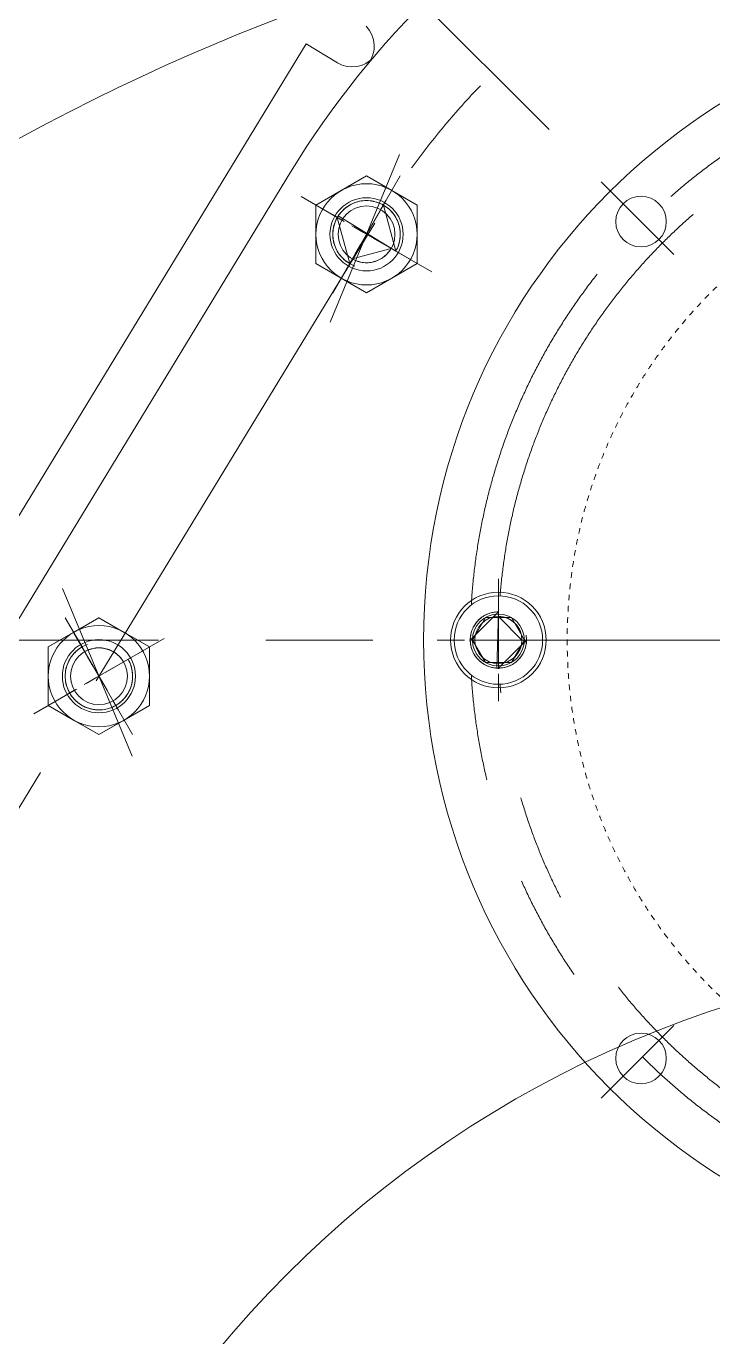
# Model space of a CAD drawing. Header units: millimetres. Extents: x 2 to 671028, y -1 to 511258.
# Drawn here: x 98548 to 101648, y 97864 to 103782 of the extents above; entities that cross this region are included whole.
import ezdxf

# ---------------------------------------------------------------- set-up
doc = ezdxf.new("R2010")
doc.units = ezdxf.units.MM
doc.header["$LTSCALE"] = 25.4
doc.set_wipeout_variables(frame=1)
for name, pattern in [('ACAD_ISO02W100', [15, 12, -3]), ('CENTER', [50.8, 31.75, -6.35, 6.35, -6.35]), ('点画线', [18, 12, -2, 2, -2]), ('虚线', [2, 1, -1])]:
    doc.linetypes.add(name, pattern=pattern)
for name, color, linetype, lineweight in [('CAXA1', 5, 'CENTER', 5), ('EB0', 7, 'Continuous', 5), ('中心线层', 5, 'CENTER', 5), ('细实线层', 7, 'Continuous', 5), ('虚线层', 6, 'ACAD_ISO02W100', 5)]:
    doc.layers.add(name, color=color, linetype=linetype, lineweight=lineweight)

msp = doc.modelspace()

# ---------------------------------------------------------------- linework, layer by layer
at = {"color": 7, "lineweight": 5}
for p, q in [((99812.14, 103703.05), (97368.73, 99689.28)), ((99812.14, 103703.05), (99954.23, 103616.56)), ((99741.87, 103123.59), (96921.49, 98490.58)), ((100084.66, 103106.22), (99856.06, 102974.23)), ((99970.36, 103040.23), (100084.66, 103106.22)), ((100084.66, 103106.22), (100084.66, 103106.22)), ((100084.66, 103106.22), (100198.96, 103040.23)), ((100313.26, 102974.23), (100084.66, 103106.22)), ((99856.06, 102974.23), (99970.36, 103040.23)), ((99970.36, 103040.23), (99970.36, 103040.23)), ((100198.96, 103040.23), (100313.26, 102974.23)), ((99856.06, 102842.25), (99856.06, 102974.23)), ((99856.06, 102974.23), (99856.06, 102974.23)), ((99856.06, 102974.23), (99856.06, 102710.27)), ((100008.46, 102974.23), (100001.66, 102970.07)), ((100015.47, 102978.04), (100008.46, 102974.23)), ((100008.46, 102710.27), (100160.86, 102974.23)), ((100022.67, 102981.48), (100015.47, 102978.04)), ((100030.05, 102984.53), (100022.67, 102981.48)), ((100037.57, 102987.19), (100030.05, 102984.53)), ((100045.22, 102989.46), (100037.57, 102987.19)), ((100052.98, 102991.32), (100045.22, 102989.46)), ((100060.82, 102992.78), (100052.98, 102991.32)), ((100068.73, 102993.82), (100060.82, 102992.78)), ((100076.69, 102994.44), (100068.73, 102993.82)), ((100084.66, 102994.65), (100076.69, 102994.44)), ((100092.64, 102994.44), (100084.66, 102994.65)), ((100100.59, 102993.82), (100092.64, 102994.44)), ((100108.5, 102992.78), (100100.59, 102993.82)), ((100116.35, 102991.32), (100108.5, 102992.78)), ((100124.11, 102989.46), (100116.35, 102991.32)), ((100131.76, 102987.19), (100124.11, 102989.46)), ((100139.28, 102984.53), (100131.76, 102987.19)), ((100146.65, 102981.48), (100139.28, 102984.53)), ((100153.85, 102978.04), (100146.65, 102981.48)), ((100160.86, 102974.23), (100153.85, 102978.04)), ((100167.66, 102970.07), (100160.86, 102974.23)), ((100160.86, 102974.23), (100216.64, 102766.05)), ((100313.26, 102974.23), (100313.26, 102974.23)), ((100313.26, 102974.23), (100313.26, 102842.25)), ((100313.26, 102710.27), (100313.26, 102974.23)), ((99952.68, 102918.45), (99948.87, 102911.44)), ((100008.46, 102710.27), (99952.68, 102918.45)), ((99961.37, 102931.83), (99956.85, 102925.26)), ((99956.85, 102925.26), (100216.64, 102766.05)), ((99966.22, 102938.16), (99961.37, 102931.83)), ((99971.41, 102944.23), (99966.22, 102938.16)), ((99976.9, 102950.02), (99971.41, 102944.23)), ((99982.69, 102955.51), (99976.9, 102950.02)), ((99988.75, 102960.69), (99982.69, 102955.51)), ((99995.08, 102965.55), (99988.75, 102960.69)), ((100001.66, 102970.07), (99995.08, 102965.55)), ((100174.24, 102965.55), (100167.66, 102970.07)), ((100180.57, 102960.69), (100174.24, 102965.55)), ((100186.64, 102955.51), (100180.57, 102960.69)), ((100192.42, 102950.02), (100186.64, 102955.51)), ((100197.92, 102944.23), (100192.42, 102950.02)), ((100203.1, 102938.16), (100197.92, 102944.23)), ((100207.96, 102931.83), (100203.1, 102938.16)), ((100212.47, 102925.26), (100207.96, 102931.83)), ((100216.64, 102918.45), (100212.47, 102925.26)), ((100220.45, 102911.44), (100216.64, 102918.45)), ((99933.1, 102858.18), (99932.47, 102850.23)), ((99934.14, 102866.09), (99933.1, 102858.18)), ((99935.59, 102873.94), (99934.14, 102866.09)), ((99937.45, 102881.7), (99935.59, 102873.94)), ((99939.72, 102889.35), (99937.45, 102881.7)), ((99942.38, 102896.87), (99939.72, 102889.35)), ((99945.44, 102904.24), (99942.38, 102896.87)), ((99948.87, 102911.44), (99945.44, 102904.24)), ((100223.89, 102904.24), (100220.45, 102911.44)), ((100226.94, 102896.87), (100223.89, 102904.24)), ((100229.6, 102889.35), (100226.94, 102896.87)), ((100231.87, 102881.7), (100229.6, 102889.35)), ((100233.73, 102873.94), (100231.87, 102881.7)), ((100235.19, 102866.09), (100233.73, 102873.94)), ((100236.23, 102858.18), (100235.19, 102866.09)), ((100236.85, 102850.23), (100236.23, 102858.18)), ((99856.06, 102710.27), (99856.06, 102842.25)), ((99856.06, 102842.25), (99856.06, 102842.25)), ((99932.47, 102850.23), (99932.26, 102842.25)), ((99932.26, 102842.25), (99932.47, 102834.28)), ((99932.47, 102834.28), (99933.1, 102826.32)), ((99933.1, 102826.32), (99934.14, 102818.41)), ((99934.14, 102818.41), (99935.59, 102810.57)), ((99935.59, 102810.57), (99937.45, 102802.81)), ((99937.45, 102802.81), (99939.72, 102795.16)), ((99939.72, 102795.16), (99942.38, 102787.64)), ((100226.94, 102787.64), (100229.6, 102795.16)), ((100229.6, 102795.16), (100231.87, 102802.81)), ((100231.87, 102802.81), (100233.73, 102810.57)), ((100233.73, 102810.57), (100235.19, 102818.41)), ((100235.19, 102818.41), (100236.23, 102826.32)), ((100236.23, 102826.32), (100236.85, 102834.28)), ((100237.06, 102842.25), (100236.85, 102850.23)), ((100236.85, 102834.28), (100237.06, 102842.25)), ((100313.26, 102842.25), (100313.26, 102842.25)), ((100313.26, 102842.25), (100313.26, 102710.27)), ((99942.38, 102787.64), (99945.44, 102780.27)), ((99945.44, 102780.27), (99948.87, 102773.06)), ((99948.87, 102773.06), (99952.68, 102766.05)), ((99952.68, 102766.05), (99956.85, 102759.25)), ((99956.85, 102759.25), (99961.37, 102752.67)), ((99961.37, 102752.67), (99966.22, 102746.34)), ((99966.22, 102746.34), (99971.41, 102740.28)), ((99971.41, 102740.28), (99976.9, 102734.49)), ((99976.9, 102734.49), (99982.69, 102729)), ((100195.81, 102778.08), (100020.49, 102731.11)), ((100195.81, 102778.08), (100020.49, 102731.11)), ((100148.83, 102731.11), (100154.56, 102734.62)), ((100154.56, 102734.62), (100160.1, 102738.42)), ((100160.1, 102738.42), (100165.43, 102742.51)), ((100165.43, 102742.51), (100170.54, 102746.88)), ((100170.54, 102746.88), (100175.41, 102751.5)), ((100175.41, 102751.5), (100180.04, 102756.38)), ((100180.04, 102756.38), (100184.4, 102761.48)), ((100184.4, 102761.48), (100188.49, 102766.82)), ((100188.49, 102766.82), (100192.3, 102772.35)), ((100192.3, 102772.35), (100195.81, 102778.08)), ((100216.64, 102766.05), (100195.81, 102778.08)), ((100216.64, 102766.05), (100220.45, 102773.06)), ((100220.45, 102773.06), (100223.89, 102780.27)), ((100223.89, 102780.27), (100226.94, 102787.64)), ((99970.36, 102644.28), (99856.06, 102710.27)), ((99856.06, 102710.27), (99856.06, 102710.27)), ((99856.06, 102710.27), (100084.66, 102578.29)), ((99982.69, 102729), (99988.75, 102723.82)), ((99988.75, 102723.82), (99995.08, 102718.96)), ((99995.08, 102718.96), (100001.66, 102714.44)), ((100001.66, 102714.44), (100008.46, 102710.27)), ((100020.49, 102731.11), (100008.46, 102710.27)), ((100020.49, 102731.11), (100026.4, 102727.9)), ((100026.4, 102727.9), (100032.46, 102725.01)), ((100032.46, 102725.01), (100038.67, 102722.44)), ((100038.67, 102722.44), (100045, 102720.19)), ((100045, 102720.19), (100051.44, 102718.28)), ((100051.44, 102718.28), (100057.98, 102716.72)), ((100057.98, 102716.72), (100064.58, 102715.49)), ((100064.58, 102715.49), (100071.25, 102714.61)), ((100071.25, 102714.61), (100077.94, 102714.09)), ((100077.94, 102714.09), (100084.66, 102713.91)), ((100084.66, 102713.91), (100091.38, 102714.09)), ((100084.66, 102578.29), (100313.26, 102710.27)), ((100091.38, 102714.09), (100098.08, 102714.61)), ((100098.08, 102714.61), (100104.74, 102715.49)), ((100104.74, 102715.49), (100111.35, 102716.72)), ((100111.35, 102716.72), (100117.88, 102718.28)), ((100117.88, 102718.28), (100124.32, 102720.19)), ((100124.32, 102720.19), (100130.65, 102722.44)), ((100130.65, 102722.44), (100136.86, 102725.01)), ((100136.86, 102725.01), (100142.93, 102727.9)), ((100142.93, 102727.9), (100148.83, 102731.11)), ((100313.26, 102710.27), (100198.96, 102644.28)), ((100313.26, 102710.27), (100313.26, 102710.27)), ((100084.66, 102578.29), (99970.36, 102644.28)), ((99970.36, 102644.28), (99970.36, 102644.28)), ((100198.96, 102644.28), (100084.66, 102578.29)), ((100198.96, 102644.28), (100198.96, 102644.28)), ((100084.66, 102578.29), (100084.66, 102578.29)), ((98647.61, 100978.95), (98876.21, 101110.93)), ((98876.21, 101110.93), (98761.91, 101044.94)), ((98990.51, 101044.94), (98876.21, 101110.93)), ((98876.21, 101110.93), (98876.21, 101110.93)), ((98876.21, 101110.93), (99104.81, 100978.95)), ((98761.91, 101044.94), (98647.61, 100978.95)), ((98761.91, 101044.94), (98761.91, 101044.94)), ((99104.81, 100978.95), (98990.51, 101044.94)), ((98990.51, 101044.94), (98990.51, 101044.94)), ((98647.61, 100978.95), (98647.61, 100978.95)), ((98647.61, 100978.95), (98647.61, 100846.97)), ((98647.61, 100714.99), (98647.61, 100978.95)), ((98774.23, 100960.23), (98768.45, 100954.73)), ((98780.3, 100965.41), (98774.23, 100960.23)), ((98786.63, 100970.26), (98780.3, 100965.41)), ((98793.21, 100974.78), (98786.63, 100970.26)), ((98800.01, 100978.95), (98793.21, 100974.78)), ((98812.04, 100958.12), (98800.01, 100978.95)), ((98800.01, 100978.95), (98800.01, 100978.95)), ((98817.94, 100961.32), (98812.04, 100958.12)), ((98824.01, 100964.21), (98817.94, 100961.32)), ((98830.22, 100966.79), (98824.01, 100964.21)), ((98836.55, 100969.03), (98830.22, 100966.79)), ((98842.99, 100970.94), (98836.55, 100969.03)), ((98849.53, 100972.51), (98842.99, 100970.94)), ((98856.13, 100973.73), (98849.53, 100972.51)), ((98862.79, 100974.61), (98856.13, 100973.73)), ((98869.49, 100975.13), (98862.79, 100974.61)), ((98876.21, 100975.31), (98869.49, 100975.13)), ((98882.93, 100975.13), (98876.21, 100975.31)), ((98889.63, 100974.61), (98882.93, 100975.13)), ((98896.29, 100973.73), (98889.63, 100974.61)), ((98902.89, 100972.51), (98896.29, 100973.73)), ((98909.43, 100970.94), (98902.89, 100972.51)), ((98915.87, 100969.03), (98909.43, 100970.94)), ((98922.2, 100966.79), (98915.87, 100969.03)), ((98928.41, 100964.21), (98922.2, 100966.79)), ((98934.48, 100961.32), (98928.41, 100964.21)), ((98940.38, 100958.12), (98934.48, 100961.32)), ((99104.81, 100846.97), (99104.81, 100978.95)), ((99104.81, 100978.95), (99104.81, 100978.95)), ((99104.81, 100978.95), (99104.81, 100714.99)), ((98733.93, 100901.59), (98731.27, 100894.06)), ((98736.99, 100908.96), (98733.93, 100901.59)), ((98740.42, 100916.16), (98736.99, 100908.96)), ((98744.23, 100923.17), (98740.42, 100916.16)), ((98748.4, 100929.97), (98744.23, 100923.17)), ((98752.92, 100936.55), (98748.4, 100929.97)), ((98757.77, 100942.88), (98752.92, 100936.55)), ((98762.95, 100948.95), (98757.77, 100942.88)), ((98768.45, 100954.73), (98762.95, 100948.95)), ((98812.04, 100958.12), (98812.04, 100958.12)), ((98946.11, 100954.61), (98940.38, 100958.12)), ((98951.65, 100950.8), (98946.11, 100954.61)), ((98956.98, 100946.71), (98951.65, 100950.8)), ((98962.09, 100942.35), (98956.98, 100946.71)), ((98966.96, 100937.72), (98962.09, 100942.35)), ((98971.59, 100932.85), (98966.96, 100937.72)), ((98975.95, 100927.74), (98971.59, 100932.85)), ((98980.04, 100922.41), (98975.95, 100927.74)), ((98983.85, 100916.87), (98980.04, 100922.41)), ((98987.36, 100911.14), (98983.85, 100916.87)), ((99008.19, 100923.17), (98987.36, 100911.14)), ((98987.36, 100911.14), (98987.36, 100911.14)), ((99012, 100916.16), (99008.19, 100923.17)), ((99008.19, 100923.17), (99008.19, 100923.17)), ((99015.43, 100908.96), (99012, 100916.16)), ((99018.49, 100901.59), (99015.43, 100908.96)), ((99021.15, 100894.06), (99018.49, 100901.59)), ((98647.61, 100846.97), (98647.61, 100846.97)), ((98647.61, 100846.97), (98647.61, 100714.99)), ((98724.02, 100854.95), (98723.81, 100846.97)), ((98723.81, 100846.97), (98724.02, 100838.99)), ((98724.64, 100862.9), (98724.02, 100854.95)), ((98725.69, 100870.81), (98724.64, 100862.9)), ((98727.14, 100878.66), (98725.69, 100870.81)), ((98729, 100886.41), (98727.14, 100878.66)), ((98731.27, 100894.06), (98729, 100886.41)), ((99023.42, 100886.41), (99021.15, 100894.06)), ((99025.28, 100878.66), (99023.42, 100886.41)), ((99026.73, 100870.81), (99025.28, 100878.66)), ((99027.78, 100862.9), (99026.73, 100870.81)), ((99028.4, 100854.95), (99027.78, 100862.9)), ((99028.61, 100846.97), (99028.4, 100854.95)), ((99028.4, 100838.99), (99028.61, 100846.97)), ((99104.81, 100714.99), (99104.81, 100846.97)), ((99104.81, 100846.97), (99104.81, 100846.97)), ((98724.02, 100838.99), (98724.64, 100831.04)), ((98724.64, 100831.04), (98725.69, 100823.13)), ((98725.69, 100823.13), (98727.14, 100815.28)), ((98727.14, 100815.28), (98729, 100807.53)), ((98729, 100807.53), (98731.27, 100799.88)), ((98731.27, 100799.88), (98733.93, 100792.35)), ((98733.93, 100792.35), (98736.99, 100784.98)), ((98736.99, 100784.98), (98740.42, 100777.78)), ((99012, 100777.78), (99015.43, 100784.98)), ((99015.43, 100784.98), (99018.49, 100792.35)), ((99018.49, 100792.35), (99021.15, 100799.88)), ((99021.15, 100799.88), (99023.42, 100807.53)), ((99023.42, 100807.53), (99025.28, 100815.28)), ((99025.28, 100815.28), (99026.73, 100823.13)), ((99026.73, 100823.13), (99027.78, 100831.04)), ((99027.78, 100831.04), (99028.4, 100838.99)), ((98740.42, 100777.78), (98744.23, 100770.77)), ((98744.23, 100770.77), (98744.23, 100770.77)), ((98744.23, 100770.77), (98748.4, 100763.97)), ((98748.4, 100763.97), (98752.92, 100757.39)), ((98752.92, 100757.39), (98757.77, 100751.06)), ((98757.77, 100751.06), (98762.95, 100744.99)), ((98762.95, 100744.99), (98768.45, 100739.21)), ((98768.45, 100739.21), (98774.23, 100733.71)), ((98774.23, 100733.71), (98780.3, 100728.53)), ((98780.3, 100728.53), (98786.63, 100723.68)), ((98786.63, 100723.68), (98793.21, 100719.16)), ((98959.21, 100719.16), (98965.79, 100723.68)), ((98965.79, 100723.68), (98972.12, 100728.53)), ((98972.12, 100728.53), (98978.19, 100733.71)), ((98978.19, 100733.71), (98983.97, 100739.21)), ((98983.97, 100739.21), (98989.47, 100744.99)), ((98989.47, 100744.99), (98994.65, 100751.06)), ((98994.65, 100751.06), (98999.5, 100757.39)), ((98999.5, 100757.39), (99004.02, 100763.97)), ((99004.02, 100763.97), (99008.19, 100770.77)), ((99008.19, 100770.77), (99012, 100777.78)), ((98647.61, 100714.99), (98647.61, 100714.99)), ((98647.61, 100714.99), (98761.91, 100649)), ((98876.21, 100583.01), (98647.61, 100714.99)), ((98793.21, 100719.16), (98800.01, 100714.99)), ((98800.01, 100714.99), (98807.02, 100711.18)), ((98807.02, 100711.18), (98814.22, 100707.75)), ((98814.22, 100707.75), (98821.59, 100704.69)), ((98821.59, 100704.69), (98829.12, 100702.03)), ((98829.12, 100702.03), (98836.77, 100699.76)), ((98836.77, 100699.76), (98844.52, 100697.9)), ((98844.52, 100697.9), (98852.37, 100696.45)), ((98852.37, 100696.45), (98860.28, 100695.4)), ((98860.28, 100695.4), (98868.23, 100694.78)), ((98868.23, 100694.78), (98876.21, 100694.57)), ((99104.81, 100714.99), (98876.21, 100583.01)), ((98876.21, 100694.57), (98884.19, 100694.78)), ((98884.19, 100694.78), (98892.14, 100695.4)), ((98892.14, 100695.4), (98900.05, 100696.45)), ((98900.05, 100696.45), (98907.9, 100697.9)), ((98907.9, 100697.9), (98915.65, 100699.76)), ((98915.65, 100699.76), (98923.3, 100702.03)), ((98923.3, 100702.03), (98930.83, 100704.69)), ((98930.83, 100704.69), (98938.2, 100707.75)), ((98938.2, 100707.75), (98945.4, 100711.18)), ((98945.4, 100711.18), (98952.41, 100714.99)), ((98952.41, 100714.99), (98959.21, 100719.16)), ((98990.51, 100649), (99104.81, 100714.99)), ((99104.81, 100714.99), (99104.81, 100714.99)), ((98761.91, 100649), (98761.91, 100649)), ((98761.91, 100649), (98876.21, 100583.01)), ((98876.21, 100583.01), (98990.51, 100649)), ((98876.21, 100583.01), (98876.21, 100583.01))]:
    msp.add_line(p, q, dxfattribs=at)
for centre, radius in [((100084.66, 102842.25), 228.6), ((100084.66, 102842.25), 165.1), ((101324.02, 102899.59), 114.3), ((100084.66, 102842.25), 128.34), ((98876.21, 100846.97), 228.6), ((98876.21, 100846.97), 165.1), ((98876.21, 100846.97), 128.34), ((103213.35, 94659.48), 4931.97), ((101324.02, 99121.15), 114.3)]:
    msp.add_circle(centre, radius, dxfattribs=at)
for centre, radius, start, end in [((103213.23, 101010.37), 4064, 31.333258, 148.668768), ((99992.61, 103692.17), 127, 320.215915, 44.999997), ((100020.26, 103725.04), 127, 238.668758, 319.628741), ((103213.35, 94660.37), 7366, 148.668749, 31.333257)]:
    msp.add_arc(centre, radius, start, end, dxfattribs=at)
at = {"layer": 'CAXA1', "linetype": 'CENTER', "lineweight": 5, "ltscale": 3}
for p, q in [((100908.64, 103314.96), (100092.06, 104131.54)), ((99920.58, 102446.11), (100234.2, 103203.28)), ((101472.61, 102751), (101144.41, 103079.19)), ((100121.5, 102892.46), (97301.14, 98259.39)), ((98712.12, 101243.11), (99025.75, 100485.94)), ((101099.07, 101010.37), (100514.87, 101010.37)), ((101099.07, 101010.37), (100514.87, 101010.37)), ((101472.61, 99269.74), (101144.41, 98941.55))]:
    msp.add_line(p, q, dxfattribs=at)
for radius in [14351, 2667, 2540]:
    msp.add_circle((103219.97, 101010.37), radius, dxfattribs=at)
for centre, radius, start, end in [((103213.2, 101010.4), 3619.5, 29.016883, 150.357285), ((103213.35, 94660.37), 6921.5, 148.669255, 31.33338)]:
    msp.add_arc(centre, radius, start, end, dxfattribs=at)
at = {"layer": '中心线层', "color": 7, "linetype": '点画线', "lineweight": 5}
for p, q in [((100237.06, 103106.22), (99932.26, 102578.29)), ((99970.36, 102644.28), (100198.96, 103040.23)), ((100379.25, 102672.17), (99790.07, 103012.33)), ((100282.63, 102727.95), (99886.69, 102956.55)), ((99028.61, 100583.01), (98723.81, 101110.93)), ((98761.91, 101044.94), (98990.51, 100649)), ((99170.8, 101017.05), (98581.62, 100676.89)), ((99074.18, 100961.27), (98678.24, 100732.67))]:
    msp.add_line(p, q, dxfattribs=at)
at = {"layer": '细实线层', "color": 7, "lineweight": 5}
for centre, start, end in [((100084.66, 102842.25), 330, 250), ((98876.21, 100846.97), 110, 30)]:
    msp.add_arc(centre, 152.4, start, end, dxfattribs=at)
at = {"layer": '虚线层', "color": 7, "linetype": '虚线', "lineweight": 5}
msp.add_circle((103213.23, 101010.37), 2222.5, dxfattribs=at)

# ---------------------------------------------------------------- next in the draw order: wipeouts: each hides what was drawn before it
at = {"color": 7, "lineweight": 5}
msp.add_wipeout([(100679.97, 101210.14), (100669.51, 101209.87), (100659.09, 101209.05), (100648.72, 101207.68), (100638.43, 101205.77), (100628.26, 101203.33), (100618.24, 101200.36), (100608.38, 101196.87), (100598.71, 101192.87), (100589.27, 101188.37), (100580.08, 101183.38), (100571.16, 101177.91), (100562.55, 101171.99), (100554.25, 101165.62), (100546.29, 101158.83), (100538.71, 101151.63), (100531.51, 101144.04), (100524.72, 101136.09), (100518.35, 101127.79), (100512.43, 101119.17), (100506.96, 101110.25), (100501.97, 101101.06), (100497.47, 101091.62), (100493.47, 101081.96), (100489.97, 101072.1), (100487, 101062.07), (100484.56, 101051.9), (100482.66, 101041.62), (100481.29, 101031.25), (100480.47, 101020.82), (100480.2, 101010.37), (100879.74, 101010.37), (100879.46, 101020.82), (100878.64, 101031.25), (100877.28, 101041.62), (100875.37, 101051.9), (100872.93, 101062.07), (100869.96, 101072.1), (100866.47, 101081.96), (100862.47, 101091.62), (100857.96, 101101.06), (100852.97, 101110.25), (100847.51, 101119.17), (100841.59, 101127.79), (100835.22, 101136.09), (100828.43, 101144.04), (100821.23, 101151.63), (100813.64, 101158.83), (100805.69, 101165.62), (100797.39, 101171.99), (100788.77, 101177.91), (100779.85, 101183.38), (100770.66, 101188.37), (100761.22, 101192.87), (100751.56, 101196.87), (100741.7, 101200.36), (100731.67, 101203.33), (100721.5, 101205.77), (100711.22, 101207.68), (100700.85, 101209.05), (100690.42, 101209.87), (100679.97, 101210.14), (100679.97, 100810.6), (100690.42, 100810.87), (100700.85, 100811.69), (100711.22, 100813.06), (100721.5, 100814.96), (100731.67, 100817.4), (100741.7, 100820.37), (100751.56, 100823.87), (100761.22, 100827.87), (100770.66, 100832.37), (100779.85, 100837.36), (100788.77, 100842.83), (100797.39, 100848.75), (100805.69, 100855.12), (100813.64, 100861.91), (100821.23, 100869.11), (100828.43, 100876.7), (100835.22, 100884.65), (100841.59, 100892.95), (100847.51, 100901.57), (100852.97, 100910.48), (100857.96, 100919.67), (100862.47, 100929.11), (100866.47, 100938.78), (100869.96, 100948.64), (100872.93, 100958.66), (100875.37, 100968.83), (100877.28, 100979.12), (100878.64, 100989.49), (100879.46, 100999.91), (100879.74, 101010.37), (100480.2, 101010.37), (100480.47, 100999.91), (100481.29, 100989.49), (100482.66, 100979.12), (100484.56, 100968.83), (100487, 100958.66), (100489.97, 100948.64), (100493.47, 100938.78), (100497.47, 100929.11), (100501.97, 100919.67), (100506.96, 100910.48), (100512.43, 100901.57), (100518.35, 100892.95), (100524.72, 100884.65), (100531.51, 100876.7), (100538.71, 100869.11), (100546.29, 100861.91), (100554.25, 100855.12), (100562.55, 100848.75), (100571.16, 100842.83), (100580.08, 100837.36), (100589.27, 100832.37), (100598.71, 100827.87), (100608.38, 100823.87), (100618.24, 100820.37), (100628.26, 100817.4), (100638.43, 100814.96), (100648.72, 100813.06), (100659.09, 100811.69), (100669.51, 100810.87)], dxfattribs=at)

# ---------------------------------------------------------------- next in the draw order: linework, layer by layer
for p, q in [((100552.97, 101010.37), (100679.97, 101137.37)), ((100666.69, 101136.67), (100660.1, 101135.8)), ((100673.32, 101137.19), (100666.69, 101136.67)), ((100679.97, 101137.37), (100673.32, 101137.19)), ((100673.32, 100883.54), (100679.97, 101137.37)), ((100679.97, 101137.37), (100679.97, 101116.75)), ((100573.46, 101079.54), (100569.98, 101073.87)), ((100577.22, 101085.02), (100573.46, 101079.54)), ((100581.27, 101090.29), (100577.22, 101085.02)), ((100585.59, 101095.35), (100581.27, 101090.29)), ((100590.17, 101100.17), (100585.59, 101095.35)), ((100594.99, 101104.75), (100590.17, 101100.17)), ((100600.04, 101109.07), (100594.99, 101104.75)), ((100605.32, 101113.11), (100600.04, 101109.07)), ((100610.8, 101116.88), (100605.32, 101113.11)), ((100616.47, 101120.35), (100610.8, 101116.88)), ((100622.31, 101123.53), (100616.47, 101120.35)), ((100628.31, 101126.39), (100622.31, 101123.53)), ((100634.45, 101128.93), (100628.31, 101126.39)), ((100640.72, 101131.15), (100634.45, 101128.93)), ((100647.1, 101133.04), (100640.72, 101131.15)), ((100653.56, 101134.59), (100647.1, 101133.04)), ((100660.1, 101135.8), (100653.56, 101134.59)), ((100679.97, 101116.75), (100786.35, 101010.37)), ((100685.54, 101116.6), (100679.97, 101116.75)), ((100679.97, 101116.75), (100786.35, 101010.37)), ((100691.09, 101116.16), (100685.54, 101116.6)), ((100696.61, 101115.44), (100691.09, 101116.16)), ((100702.08, 101114.42), (100696.61, 101115.44)), ((100707.5, 101113.12), (100702.08, 101114.42)), ((100712.84, 101111.54), (100707.5, 101113.12)), ((100718.09, 101109.68), (100712.84, 101111.54)), ((100723.24, 101107.55), (100718.09, 101109.68)), ((100728.26, 101105.15), (100723.24, 101107.55)), ((100733.16, 101102.49), (100728.26, 101105.15)), ((100737.91, 101099.58), (100733.16, 101102.49)), ((100742.49, 101096.43), (100737.91, 101099.58)), ((100746.91, 101093.04), (100742.49, 101096.43)), ((100751.15, 101089.42), (100746.91, 101093.04)), ((100755.19, 101085.59), (100751.15, 101089.42)), ((100759.02, 101081.55), (100755.19, 101085.59)), ((100762.64, 101077.31), (100759.02, 101081.55)), ((100553.66, 101023.64), (100553.14, 101017.02)), ((100554.53, 101030.24), (100553.66, 101023.64)), ((100555.74, 101036.77), (100554.53, 101030.24)), ((100557.3, 101043.24), (100555.74, 101036.77)), ((100559.18, 101049.61), (100557.3, 101043.24)), ((100561.4, 101055.88), (100559.18, 101049.61)), ((100563.95, 101062.02), (100561.4, 101055.88)), ((100566.81, 101068.03), (100563.95, 101062.02)), ((100569.98, 101073.87), (100566.81, 101068.03)), ((100766.03, 101072.9), (100762.64, 101077.31)), ((100769.18, 101068.31), (100766.03, 101072.9)), ((100772.09, 101063.56), (100769.18, 101068.31)), ((100774.75, 101058.66), (100772.09, 101063.56)), ((100777.15, 101053.64), (100774.75, 101058.66)), ((100779.28, 101048.49), (100777.15, 101053.64)), ((100781.14, 101043.24), (100779.28, 101048.49)), ((100782.72, 101037.9), (100781.14, 101043.24)), ((100784.02, 101032.49), (100782.72, 101037.9)), ((100785.04, 101027.01), (100784.02, 101032.49)), ((100785.76, 101021.49), (100785.04, 101027.01)), ((100786.2, 101015.94), (100785.76, 101021.49)), ((100553.14, 101017.02), (100552.97, 101010.37)), ((100806.97, 101010.37), (100552.97, 101010.37)), ((100552.97, 101010.37), (100553.14, 101003.72)), ((100553.14, 101003.72), (100553.66, 100997.09)), ((100553.66, 100997.09), (100554.53, 100990.5)), ((100554.53, 100990.5), (100555.74, 100983.96)), ((100555.74, 100983.96), (100557.3, 100977.5)), ((100557.3, 100977.5), (100559.18, 100971.12)), ((100559.18, 100971.12), (100561.4, 100964.86)), ((100561.4, 100964.86), (100563.95, 100958.71)), ((100806.97, 101010.37), (100679.97, 100883.37)), ((100786.35, 101010.37), (100786.2, 101015.94)), ((100786.35, 101010.37), (100806.97, 101010.37)), ((100795.99, 100958.71), (100798.53, 100964.86)), ((100798.53, 100964.86), (100800.75, 100971.12)), ((100800.75, 100971.12), (100802.64, 100977.5)), ((100802.64, 100977.5), (100804.19, 100983.96)), ((100804.19, 100983.96), (100805.4, 100990.5)), ((100805.4, 100990.5), (100806.27, 100997.09)), ((100806.27, 100997.09), (100806.79, 101003.72)), ((100806.79, 101003.72), (100806.97, 101010.37)), ((100563.95, 100958.71), (100566.81, 100952.71)), ((100566.81, 100952.71), (100569.98, 100946.87)), ((100569.98, 100946.87), (100573.46, 100941.2)), ((100573.46, 100941.2), (100577.22, 100935.72)), ((100577.22, 100935.72), (100581.27, 100930.44)), ((100581.27, 100930.44), (100585.59, 100925.39)), ((100585.59, 100925.39), (100590.17, 100920.57)), ((100590.17, 100920.57), (100594.99, 100915.99)), ((100594.99, 100915.99), (100600.04, 100911.67)), ((100600.04, 100911.67), (100605.32, 100907.62)), ((100605.32, 100907.62), (100610.8, 100903.86)), ((100610.8, 100903.86), (100616.47, 100900.38)), ((100616.47, 100900.38), (100622.31, 100897.21)), ((100737.62, 100897.21), (100743.47, 100900.38)), ((100743.47, 100900.38), (100749.14, 100903.86)), ((100749.14, 100903.86), (100754.62, 100907.62)), ((100754.62, 100907.62), (100759.89, 100911.67)), ((100759.89, 100911.67), (100764.95, 100915.99)), ((100764.95, 100915.99), (100769.77, 100920.57)), ((100769.77, 100920.57), (100774.35, 100925.39)), ((100774.35, 100925.39), (100778.67, 100930.44)), ((100778.67, 100930.44), (100782.71, 100935.72)), ((100782.71, 100935.72), (100786.48, 100941.2)), ((100786.48, 100941.2), (100789.95, 100946.87)), ((100789.95, 100946.87), (100793.13, 100952.71)), ((100793.13, 100952.71), (100795.99, 100958.71)), ((100622.31, 100897.21), (100628.31, 100894.35)), ((100628.31, 100894.35), (100634.45, 100891.8)), ((100634.45, 100891.8), (100640.72, 100889.58)), ((100640.72, 100889.58), (100647.1, 100887.7)), ((100647.1, 100887.7), (100653.56, 100886.14)), ((100653.56, 100886.14), (100660.1, 100884.93)), ((100660.1, 100884.93), (100666.69, 100884.06)), ((100666.69, 100884.06), (100673.32, 100883.54)), ((100679.97, 100883.37), (100686.61, 100883.54)), ((100686.61, 100883.54), (100693.24, 100884.06)), ((100693.24, 100884.06), (100699.83, 100884.93)), ((100699.83, 100884.93), (100706.37, 100886.14)), ((100706.37, 100886.14), (100712.84, 100887.7)), ((100712.84, 100887.7), (100719.21, 100889.58)), ((100719.21, 100889.58), (100725.48, 100891.8)), ((100725.48, 100891.8), (100731.62, 100894.35)), ((100731.62, 100894.35), (100737.62, 100897.21))]:
    msp.add_line(p, q, dxfattribs=at)
for centre, radius in [((103213.35, 94659.48), 9811.04), ((103199.73, 101010.4), 2857.5), ((100679.97, 101010.37), 215.9), ((100679.97, 101010.37), 106.38)]:
    msp.add_circle(centre, radius, dxfattribs=at)
for centre, radius, start, end in [((103219.97, 101010.37), 14795.5, 301.355793, 238.585014), ((103206.5, 101010.37), 13868.4, 303.508424, 236.55604)]:
    msp.add_arc(centre, radius, start, end, dxfattribs=at)
msp.add_open_spline([(113756.06, 111546.46), (112864.76, 112500.68), (110828.57, 114210.56), (107205.9, 115926.71), (103206.46, 116616.51), (99134.75, 116199.62), (95271.92, 114747.14), (91886.62, 112322.04), (89225.21, 109071.49), (87483.93, 105213.15), (86756.39, 100999.07), (87250.69, 96719.95), (88797.38, 92676.33), (91368.61, 89151.74), (94783.64, 86393.33), (98824.37, 84605.58), (103217.92, 83906.81), (107669.52, 84391.84), (111873.72, 86012.49), (115532.96, 88690.99), (118399.43, 92241.38), (120258.47, 96440.21), (120722.94, 99481.24), (120765.24, 101003.64)], degree=3, knots=[0, 0, 0, 0, 6187.6660257, 12450.3554582, 18783.7763803, 25175.5539804, 31622.0656792, 38124.7135948, 44683.2378582, 51298.5509218, 57973.8707278, 64697.0192939, 71462.7486572, 78273.5017955, 85129.2788968, 92030.0801453, 98977.2858434, 105969.7011519, 113006.6229991, 120087.9511857, 127214.4959448, 134386.4928487, 141603.6632662, 141603.6632662, 141603.6632662, 141603.6632662], dxfattribs=at)
at = {"layer": 'CAXA1', "linetype": 'CENTER', "lineweight": 5, "ltscale": 3}
msp.add_line((118500.76, 101010.37), (88122.26, 101010.37), dxfattribs=at)
msp.add_circle((103219.97, 101010.37), 13716, dxfattribs=at)
at = {"layer": 'EB0', "color": 7, "lineweight": 5}
for p, q in [((100562.65, 101010.37), (100621.31, 101111.97)), ((100738.63, 101111.97), (100621.31, 101111.97)), ((100797.29, 101010.37), (100738.63, 101111.97)), ((100562.65, 101010.37), (100621.31, 100908.77)), ((100562.65, 101010.37), (100621.31, 100908.77)), ((100797.29, 101010.37), (100738.63, 100908.77)), ((100738.63, 100908.77), (100621.31, 100908.77))]:
    msp.add_line(p, q, dxfattribs=at)
msp.add_circle((100679.97, 101010.37), 117.32, dxfattribs=at)
for start, end in [(0, 180), (180, 0)]:
    msp.add_arc((100679.97, 101010.37), 199.77, start, end, dxfattribs=at)
at = {"layer": '中心线层', "color": 7, "linetype": '点画线', "lineweight": 5}
for p, q in [((100679.97, 101286.34), (100679.97, 100734.4)), ((100679.97, 101213.57), (100679.97, 100807.17)), ((100955.94, 101010.37), (100404, 101010.37)), ((100883.17, 101010.37), (100476.77, 101010.37))]:
    msp.add_line(p, q, dxfattribs=at)
at = {"layer": '细实线层', "color": 7, "lineweight": 5}
msp.add_arc((100679.97, 101010.37), 127, 90, 10, dxfattribs=at)

doc.saveas('drawing.dxf')
